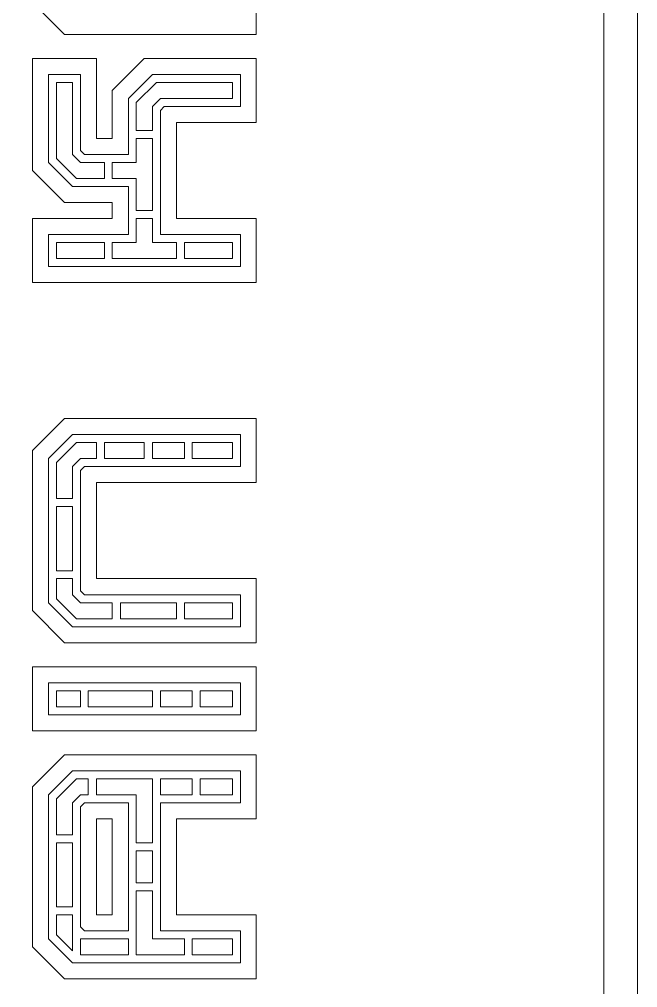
# Model space of a CAD drawing. Header units: millimetres. Extents: x -561 to 595, y -2347 to -7.
# Drawn here: x -367.3 to -174, y -1324.4 to -1022 of the extents above; entities that cross this region are included whole.
import ezdxf

# ---------------------------------------------------------------- set-up
doc = ezdxf.new("R2010")
doc.units = ezdxf.units.MM
doc.header["$MEASUREMENT"] = 0
doc.layers.add('Calque 1', color=7, linetype='Continuous', lineweight=0)

msp = doc.modelspace()

# ---------------------------------------------------------------- linework, layer by layer
at = {"layer": 'Calque 1'}
for points, knots in [([(-327.86, -2142.5), (-327.86, -2142.5), (-328.58, -2142.5), (-328.58, -2142.5), (-349.26, -2142.5), (-369.37, -2138.41), (-388.33, -2130.35), (-406.63, -2122.58), (-423.08, -2111.47), (-437.23, -2097.32), (-451.37, -2083.17), (-462.49, -2066.72), (-470.26, -2048.43), (-478.32, -2029.46), (-482.4, -2009.36), (-482.4, -1988.68), (-482.4, -1988.68), (-482.4, -331.39), (-482.4, -331.39), (-482.4, -310.71), (-478.32, -290.61), (-470.26, -271.64), (-462.49, -253.34), (-451.37, -236.89), (-437.23, -222.75), (-423.08, -208.6), (-406.63, -197.49), (-388.33, -189.72), (-369.37, -181.66), (-349.26, -177.57), (-328.58, -177.57), (-328.58, -177.57), (-327.86, -177.57), (-327.86, -177.57), (-307.18, -177.57), (-287.08, -181.66), (-268.11, -189.72), (-249.81, -197.49), (-233.36, -208.6), (-219.22, -222.75), (-205.07, -236.89), (-193.96, -253.34), (-186.18, -271.64), (-178.13, -290.61), (-174.04, -310.71), (-174.04, -331.39), (-174.04, -331.39), (-174.04, -1988.68), (-174.04, -1988.68), (-174.04, -2009.36), (-178.13, -2029.46), (-186.18, -2048.43), (-193.96, -2066.72), (-205.07, -2083.17), (-219.22, -2097.32), (-233.36, -2111.47), (-249.81, -2122.58), (-268.11, -2130.35), (-287.08, -2138.41), (-307.18, -2142.5), (-327.86, -2142.5)], [0, 0, 0, 0, 1, 1, 1, 2, 2, 2, 3, 3, 3, 4, 4, 4, 5, 5, 5, 6, 6, 6, 7, 7, 7, 8, 8, 8, 9, 9, 9, 10, 10, 10, 11, 11, 11, 12, 12, 12, 13, 13, 13, 14, 14, 14, 15, 15, 15, 16, 16, 16, 17, 17, 17, 18, 18, 18, 19, 19, 19, 20, 20, 20, 20]), ([(-328.87, -188.29), (-348.16, -188.29), (-366.9, -191.94), (-384.58, -199.12), (-401.65, -206.07), (-417.01, -216), (-430.23, -228.64), (-443.44, -241.29), (-453.82, -255.99), (-461.08, -272.33), (-468.59, -289.24), (-472.39, -307.18), (-472.39, -325.63), (-472.39, -325.63), (-472.39, -1993.17), (-472.39, -1993.17), (-472.39, -2011.62), (-468.59, -2029.56), (-461.08, -2046.47), (-453.82, -2062.81), (-443.44, -2077.51), (-430.23, -2090.16), (-417.01, -2102.8), (-401.65, -2112.73), (-384.58, -2119.68), (-366.9, -2126.86), (-348.16, -2130.51), (-328.87, -2130.51), (-328.87, -2130.51), (-328.11, -2130.51), (-328.11, -2130.51), (-308.83, -2130.51), (-290.09, -2126.86), (-272.41, -2119.68), (-255.33, -2112.73), (-239.97, -2102.8), (-226.76, -2090.16), (-213.54, -2077.51), (-203.16, -2062.81), (-195.91, -2046.47), (-188.4, -2029.56), (-184.59, -2011.62), (-184.59, -1993.17), (-184.59, -1993.17), (-184.59, -325.63), (-184.59, -325.63), (-184.59, -307.18), (-188.4, -289.24), (-195.91, -272.33), (-203.16, -255.99), (-213.54, -241.29), (-226.76, -228.64), (-239.97, -216), (-255.33, -206.07), (-272.41, -199.12), (-290.09, -191.94), (-308.83, -188.29), (-328.11, -188.29), (-328.11, -188.29), (-328.87, -188.29), (-328.87, -188.29)], [0, 0, 0, 0, 1, 1, 1, 2, 2, 2, 3, 3, 3, 4, 4, 4, 5, 5, 5, 6, 6, 6, 7, 7, 7, 8, 8, 8, 9, 9, 9, 10, 10, 10, 11, 11, 11, 12, 12, 12, 13, 13, 13, 14, 14, 14, 15, 15, 15, 16, 16, 16, 17, 17, 17, 18, 18, 18, 19, 19, 19, 20, 20, 20, 20]), ([(-293.22, -1026.72), (-293.22, -1026.72), (-353.21, -1026.72), (-353.21, -1026.72), (-353.21, -1026.72), (-363.22, -1016.72), (-363.22, -1016.72), (-363.22, -1016.72), (-363.22, -966.73), (-363.22, -966.73), (-363.22, -966.73), (-353.21, -956.72), (-353.21, -956.72), (-353.21, -956.72), (-293.22, -956.72), (-293.22, -956.72), (-293.22, -956.72), (-293.22, -976.73), (-293.22, -976.73), (-293.22, -976.73), (-318.21, -976.73), (-318.21, -976.73), (-318.21, -976.73), (-318.21, -1006.72), (-318.21, -1006.72), (-318.21, -1006.72), (-293.22, -1006.72), (-293.22, -1006.72), (-293.22, -1006.72), (-293.22, -1026.72), (-293.22, -1026.72)], [0, 0, 0, 0, 1, 1, 1, 2, 2, 2, 3, 3, 3, 4, 4, 4, 5, 5, 5, 6, 6, 6, 7, 7, 7, 8, 8, 8, 9, 9, 9, 10, 10, 10, 10]), ([(-293.22, -1104.2), (-293.22, -1104.2), (-363.22, -1104.2), (-363.22, -1104.2), (-363.22, -1104.2), (-363.22, -1084.21), (-363.22, -1084.21), (-363.22, -1084.21), (-338.22, -1084.21), (-338.22, -1084.21), (-338.22, -1084.21), (-338.22, -1079.22), (-338.22, -1079.22), (-338.22, -1079.22), (-353.21, -1079.22), (-353.21, -1079.22), (-353.21, -1079.22), (-363.22, -1069.2), (-363.22, -1069.2), (-363.22, -1069.2), (-363.22, -1034.2), (-363.22, -1034.2), (-363.22, -1034.2), (-343.21, -1034.2), (-343.21, -1034.2), (-343.21, -1034.2), (-343.21, -1059.21), (-343.21, -1059.21), (-343.21, -1059.21), (-338.22, -1059.21), (-338.22, -1059.21), (-338.22, -1059.21), (-338.22, -1044.22), (-338.22, -1044.22), (-338.22, -1044.22), (-328.22, -1034.2), (-328.22, -1034.2), (-328.22, -1034.2), (-293.22, -1034.2), (-293.22, -1034.2), (-293.22, -1034.2), (-293.22, -1054.22), (-293.22, -1054.22), (-293.22, -1054.22), (-318.21, -1054.22), (-318.21, -1054.22), (-318.21, -1054.22), (-318.21, -1084.21), (-318.21, -1084.21), (-318.21, -1084.21), (-293.22, -1084.21), (-293.22, -1084.21), (-293.22, -1084.21), (-293.22, -1104.2), (-293.22, -1104.2)], [0, 0, 0, 0, 1, 1, 1, 2, 2, 2, 3, 3, 3, 4, 4, 4, 5, 5, 5, 6, 6, 6, 7, 7, 7, 8, 8, 8, 9, 9, 9, 10, 10, 10, 11, 11, 11, 12, 12, 12, 13, 13, 13, 14, 14, 14, 15, 15, 15, 16, 16, 16, 17, 17, 17, 18, 18, 18, 18]), ([(-298.21, -1039.21), (-298.21, -1039.21), (-325.71, -1039.21), (-325.71, -1039.21), (-325.71, -1039.21), (-333.21, -1046.71), (-333.21, -1046.71), (-333.21, -1046.71), (-333.21, -1064.21), (-333.21, -1064.21), (-333.21, -1064.21), (-346.97, -1064.21), (-346.97, -1064.21), (-346.97, -1064.21), (-348.22, -1062.97), (-348.22, -1062.97), (-348.22, -1062.97), (-348.22, -1039.21), (-348.22, -1039.21), (-348.22, -1039.21), (-358.21, -1039.21), (-358.21, -1039.21), (-358.21, -1039.21), (-358.21, -1066.71), (-358.21, -1066.71), (-358.21, -1066.71), (-350.71, -1074.21), (-350.71, -1074.21), (-350.71, -1074.21), (-333.21, -1074.21), (-333.21, -1074.21), (-333.21, -1074.21), (-333.21, -1089.22), (-333.21, -1089.22), (-333.21, -1089.22), (-358.21, -1089.22), (-358.21, -1089.22), (-358.21, -1089.22), (-358.21, -1099.21), (-358.21, -1099.21), (-358.21, -1099.21), (-298.21, -1099.21), (-298.21, -1099.21), (-298.21, -1099.21), (-298.21, -1089.22), (-298.21, -1089.22), (-298.21, -1089.22), (-323.21, -1089.22), (-323.21, -1089.22), (-323.21, -1089.22), (-323.21, -1050.46), (-323.21, -1050.46), (-323.21, -1050.46), (-321.97, -1049.21), (-321.97, -1049.21), (-321.97, -1049.21), (-298.21, -1049.21), (-298.21, -1049.21), (-298.21, -1049.21), (-298.21, -1039.21), (-298.21, -1039.21)], [0, 0, 0, 0, 1, 1, 1, 2, 2, 2, 3, 3, 3, 4, 4, 4, 5, 5, 5, 6, 6, 6, 7, 7, 7, 8, 8, 8, 9, 9, 9, 10, 10, 10, 11, 11, 11, 12, 12, 12, 13, 13, 13, 14, 14, 14, 15, 15, 15, 16, 16, 16, 17, 17, 17, 18, 18, 18, 19, 19, 19, 20, 20, 20, 20]), ([(-340.71, -1071.72), (-340.71, -1071.72), (-349.46, -1071.72), (-349.46, -1071.72), (-349.46, -1071.72), (-355.72, -1065.46), (-355.72, -1065.46), (-355.72, -1065.46), (-355.72, -1041.71), (-355.72, -1041.71), (-355.72, -1041.71), (-350.71, -1041.71), (-350.71, -1041.71), (-350.71, -1041.71), (-350.71, -1064.21), (-350.71, -1064.21), (-350.71, -1064.21), (-348.22, -1066.71), (-348.22, -1066.71), (-348.22, -1066.71), (-340.71, -1066.71), (-340.71, -1066.71), (-340.71, -1066.71), (-340.71, -1071.72), (-340.71, -1071.72)], [0, 0, 0, 0, 1, 1, 1, 2, 2, 2, 3, 3, 3, 4, 4, 4, 5, 5, 5, 6, 6, 6, 7, 7, 7, 8, 8, 8, 8]), ([(-300.71, -1046.71), (-300.71, -1046.71), (-323.21, -1046.71), (-323.21, -1046.71), (-323.21, -1046.71), (-325.71, -1049.21), (-325.71, -1049.21), (-325.71, -1049.21), (-325.71, -1056.71), (-325.71, -1056.71), (-325.71, -1056.71), (-330.72, -1056.71), (-330.72, -1056.71), (-330.72, -1056.71), (-330.72, -1047.96), (-330.72, -1047.96), (-330.72, -1047.96), (-324.46, -1041.71), (-324.46, -1041.71), (-324.46, -1041.71), (-300.71, -1041.71), (-300.71, -1041.71), (-300.71, -1041.71), (-300.71, -1046.71), (-300.71, -1046.71)], [0, 0, 0, 0, 1, 1, 1, 2, 2, 2, 3, 3, 3, 4, 4, 4, 5, 5, 5, 6, 6, 6, 7, 7, 7, 8, 8, 8, 8]), ([(-325.71, -1081.71), (-325.71, -1081.71), (-330.72, -1081.71), (-330.72, -1081.71), (-330.72, -1081.71), (-330.72, -1071.72), (-330.72, -1071.72), (-330.72, -1071.72), (-338.22, -1071.72), (-338.22, -1071.72), (-338.22, -1071.72), (-338.22, -1066.71), (-338.22, -1066.71), (-338.22, -1066.71), (-330.72, -1066.71), (-330.72, -1066.71), (-330.72, -1066.71), (-330.72, -1059.21), (-330.72, -1059.21), (-330.72, -1059.21), (-325.71, -1059.21), (-325.71, -1059.21), (-325.71, -1059.21), (-325.71, -1081.71), (-325.71, -1081.71)], [0, 0, 0, 0, 1, 1, 1, 2, 2, 2, 3, 3, 3, 4, 4, 4, 5, 5, 5, 6, 6, 6, 7, 7, 7, 8, 8, 8, 8]), ([(-318.21, -1096.72), (-318.21, -1096.72), (-338.22, -1096.72), (-338.22, -1096.72), (-338.22, -1096.72), (-338.22, -1091.71), (-338.22, -1091.71), (-338.22, -1091.71), (-330.72, -1091.71), (-330.72, -1091.71), (-330.72, -1091.71), (-330.72, -1084.21), (-330.72, -1084.21), (-330.72, -1084.21), (-325.71, -1084.21), (-325.71, -1084.21), (-325.71, -1084.21), (-325.71, -1091.71), (-325.71, -1091.71), (-325.71, -1091.71), (-318.21, -1091.71), (-318.21, -1091.71), (-318.21, -1091.71), (-318.21, -1096.72), (-318.21, -1096.72)], [0, 0, 0, 0, 1, 1, 1, 2, 2, 2, 3, 3, 3, 4, 4, 4, 5, 5, 5, 6, 6, 6, 7, 7, 7, 8, 8, 8, 8]), ([(-340.71, -1096.72), (-340.71, -1096.72), (-355.72, -1096.72), (-355.72, -1096.72), (-355.72, -1096.72), (-355.72, -1091.71), (-355.72, -1091.71), (-355.72, -1091.71), (-340.71, -1091.71), (-340.71, -1091.71), (-340.71, -1091.71), (-340.71, -1096.72), (-340.71, -1096.72)], [0, 0, 0, 0, 1, 1, 1, 2, 2, 2, 3, 3, 3, 4, 4, 4, 4]), ([(-300.71, -1096.72), (-300.71, -1096.72), (-315.71, -1096.72), (-315.71, -1096.72), (-315.71, -1096.72), (-315.71, -1091.71), (-315.71, -1091.71), (-315.71, -1091.71), (-300.71, -1091.71), (-300.71, -1091.71), (-300.71, -1091.71), (-300.71, -1096.72), (-300.71, -1096.72)], [0, 0, 0, 0, 1, 1, 1, 2, 2, 2, 3, 3, 3, 4, 4, 4, 4]), ([(-293.22, -1216.69), (-293.22, -1216.69), (-353.21, -1216.69), (-353.21, -1216.69), (-353.21, -1216.69), (-363.22, -1206.69), (-363.22, -1206.69), (-363.22, -1206.69), (-363.22, -1156.7), (-363.22, -1156.7), (-363.22, -1156.7), (-353.21, -1146.69), (-353.21, -1146.69), (-353.21, -1146.69), (-293.22, -1146.69), (-293.22, -1146.69), (-293.22, -1146.69), (-293.22, -1166.7), (-293.22, -1166.7), (-293.22, -1166.7), (-343.21, -1166.7), (-343.21, -1166.7), (-343.21, -1166.7), (-343.21, -1196.69), (-343.21, -1196.69), (-343.21, -1196.69), (-293.22, -1196.69), (-293.22, -1196.69), (-293.22, -1196.69), (-293.22, -1216.69), (-293.22, -1216.69)], [0, 0, 0, 0, 1, 1, 1, 2, 2, 2, 3, 3, 3, 4, 4, 4, 5, 5, 5, 6, 6, 6, 7, 7, 7, 8, 8, 8, 9, 9, 9, 10, 10, 10, 10]), ([(-298.21, -1151.7), (-298.21, -1151.7), (-350.71, -1151.7), (-350.71, -1151.7), (-350.71, -1151.7), (-358.21, -1159.2), (-358.21, -1159.2), (-358.21, -1159.2), (-358.21, -1204.2), (-358.21, -1204.2), (-358.21, -1204.2), (-350.71, -1211.7), (-350.71, -1211.7), (-350.71, -1211.7), (-298.21, -1211.7), (-298.21, -1211.7), (-298.21, -1211.7), (-298.21, -1201.7), (-298.21, -1201.7), (-298.21, -1201.7), (-346.97, -1201.7), (-346.97, -1201.7), (-346.97, -1201.7), (-348.22, -1200.45), (-348.22, -1200.45), (-348.22, -1200.45), (-348.22, -1162.94), (-348.22, -1162.94), (-348.22, -1162.94), (-346.97, -1161.69), (-346.97, -1161.69), (-346.97, -1161.69), (-298.21, -1161.69), (-298.21, -1161.69), (-298.21, -1161.69), (-298.21, -1151.7), (-298.21, -1151.7)], [0, 0, 0, 0, 1, 1, 1, 2, 2, 2, 3, 3, 3, 4, 4, 4, 5, 5, 5, 6, 6, 6, 7, 7, 7, 8, 8, 8, 9, 9, 9, 10, 10, 10, 11, 11, 11, 12, 12, 12, 12]), ([(-343.21, -1159.2), (-343.21, -1159.2), (-348.22, -1159.2), (-348.22, -1159.2), (-348.22, -1159.2), (-350.71, -1161.69), (-350.71, -1161.69), (-350.71, -1161.69), (-350.71, -1171.69), (-350.71, -1171.69), (-350.71, -1171.69), (-355.72, -1171.69), (-355.72, -1171.69), (-355.72, -1171.69), (-355.72, -1160.45), (-355.72, -1160.45), (-355.72, -1160.45), (-349.46, -1154.19), (-349.46, -1154.19), (-349.46, -1154.19), (-343.21, -1154.19), (-343.21, -1154.19), (-343.21, -1154.19), (-343.21, -1159.2), (-343.21, -1159.2)], [0, 0, 0, 0, 1, 1, 1, 2, 2, 2, 3, 3, 3, 4, 4, 4, 5, 5, 5, 6, 6, 6, 7, 7, 7, 8, 8, 8, 8]), ([(-328.22, -1159.2), (-328.22, -1159.2), (-340.71, -1159.2), (-340.71, -1159.2), (-340.71, -1159.2), (-340.71, -1154.19), (-340.71, -1154.19), (-340.71, -1154.19), (-328.22, -1154.19), (-328.22, -1154.19), (-328.22, -1154.19), (-328.22, -1159.2), (-328.22, -1159.2)], [0, 0, 0, 0, 1, 1, 1, 2, 2, 2, 3, 3, 3, 4, 4, 4, 4]), ([(-315.71, -1159.2), (-315.71, -1159.2), (-325.71, -1159.2), (-325.71, -1159.2), (-325.71, -1159.2), (-325.71, -1154.19), (-325.71, -1154.19), (-325.71, -1154.19), (-315.71, -1154.19), (-315.71, -1154.19), (-315.71, -1154.19), (-315.71, -1159.2), (-315.71, -1159.2)], [0, 0, 0, 0, 1, 1, 1, 2, 2, 2, 3, 3, 3, 4, 4, 4, 4]), ([(-300.71, -1159.2), (-300.71, -1159.2), (-313.22, -1159.2), (-313.22, -1159.2), (-313.22, -1159.2), (-313.22, -1154.19), (-313.22, -1154.19), (-313.22, -1154.19), (-300.71, -1154.19), (-300.71, -1154.19), (-300.71, -1154.19), (-300.71, -1159.2), (-300.71, -1159.2)], [0, 0, 0, 0, 1, 1, 1, 2, 2, 2, 3, 3, 3, 4, 4, 4, 4]), ([(-350.71, -1194.2), (-350.71, -1194.2), (-355.72, -1194.2), (-355.72, -1194.2), (-355.72, -1194.2), (-355.72, -1174.2), (-355.72, -1174.2), (-355.72, -1174.2), (-350.71, -1174.2), (-350.71, -1174.2), (-350.71, -1174.2), (-350.71, -1194.2), (-350.71, -1194.2)], [0, 0, 0, 0, 1, 1, 1, 2, 2, 2, 3, 3, 3, 4, 4, 4, 4]), ([(-338.22, -1209.2), (-338.22, -1209.2), (-349.46, -1209.2), (-349.46, -1209.2), (-349.46, -1209.2), (-355.72, -1202.95), (-355.72, -1202.95), (-355.72, -1202.95), (-355.72, -1196.69), (-355.72, -1196.69), (-355.72, -1196.69), (-350.71, -1196.69), (-350.71, -1196.69), (-350.71, -1196.69), (-350.71, -1201.7), (-350.71, -1201.7), (-350.71, -1201.7), (-348.22, -1204.2), (-348.22, -1204.2), (-348.22, -1204.2), (-338.22, -1204.2), (-338.22, -1204.2), (-338.22, -1204.2), (-338.22, -1209.2), (-338.22, -1209.2)], [0, 0, 0, 0, 1, 1, 1, 2, 2, 2, 3, 3, 3, 4, 4, 4, 5, 5, 5, 6, 6, 6, 7, 7, 7, 8, 8, 8, 8]), ([(-318.21, -1209.2), (-318.21, -1209.2), (-335.71, -1209.2), (-335.71, -1209.2), (-335.71, -1209.2), (-335.71, -1204.2), (-335.71, -1204.2), (-335.71, -1204.2), (-318.21, -1204.2), (-318.21, -1204.2), (-318.21, -1204.2), (-318.21, -1209.2), (-318.21, -1209.2)], [0, 0, 0, 0, 1, 1, 1, 2, 2, 2, 3, 3, 3, 4, 4, 4, 4]), ([(-300.71, -1209.2), (-300.71, -1209.2), (-315.71, -1209.2), (-315.71, -1209.2), (-315.71, -1209.2), (-315.71, -1204.2), (-315.71, -1204.2), (-315.71, -1204.2), (-300.71, -1204.2), (-300.71, -1204.2), (-300.71, -1204.2), (-300.71, -1209.2), (-300.71, -1209.2)], [0, 0, 0, 0, 1, 1, 1, 2, 2, 2, 3, 3, 3, 4, 4, 4, 4]), ([(-293.22, -1244.19), (-293.22, -1244.19), (-363.22, -1244.19), (-363.22, -1244.19), (-363.22, -1244.19), (-363.22, -1224.19), (-363.22, -1224.19), (-363.22, -1224.19), (-293.22, -1224.19), (-293.22, -1224.19), (-293.22, -1224.19), (-293.22, -1244.19), (-293.22, -1244.19)], [0, 0, 0, 0, 1, 1, 1, 2, 2, 2, 3, 3, 3, 4, 4, 4, 4]), ([(-298.21, -1229.2), (-298.21, -1229.2), (-358.21, -1229.2), (-358.21, -1229.2), (-358.21, -1229.2), (-358.21, -1239.2), (-358.21, -1239.2), (-358.21, -1239.2), (-298.21, -1239.2), (-298.21, -1239.2), (-298.21, -1239.2), (-298.21, -1229.2), (-298.21, -1229.2)], [0, 0, 0, 0, 1, 1, 1, 2, 2, 2, 3, 3, 3, 4, 4, 4, 4]), ([(-348.22, -1236.7), (-348.22, -1236.7), (-355.72, -1236.7), (-355.72, -1236.7), (-355.72, -1236.7), (-355.72, -1231.69), (-355.72, -1231.69), (-355.72, -1231.69), (-348.22, -1231.69), (-348.22, -1231.69), (-348.22, -1231.69), (-348.22, -1236.7), (-348.22, -1236.7)], [0, 0, 0, 0, 1, 1, 1, 2, 2, 2, 3, 3, 3, 4, 4, 4, 4]), ([(-325.71, -1236.7), (-325.71, -1236.7), (-345.72, -1236.7), (-345.72, -1236.7), (-345.72, -1236.7), (-345.72, -1231.69), (-345.72, -1231.69), (-345.72, -1231.69), (-325.71, -1231.69), (-325.71, -1231.69), (-325.71, -1231.69), (-325.71, -1236.7), (-325.71, -1236.7)], [0, 0, 0, 0, 1, 1, 1, 2, 2, 2, 3, 3, 3, 4, 4, 4, 4]), ([(-313.22, -1236.7), (-313.22, -1236.7), (-323.21, -1236.7), (-323.21, -1236.7), (-323.21, -1236.7), (-323.21, -1231.69), (-323.21, -1231.69), (-323.21, -1231.69), (-313.22, -1231.69), (-313.22, -1231.69), (-313.22, -1231.69), (-313.22, -1236.7), (-313.22, -1236.7)], [0, 0, 0, 0, 1, 1, 1, 2, 2, 2, 3, 3, 3, 4, 4, 4, 4]), ([(-300.71, -1236.7), (-300.71, -1236.7), (-310.72, -1236.7), (-310.72, -1236.7), (-310.72, -1236.7), (-310.72, -1231.69), (-310.72, -1231.69), (-310.72, -1231.69), (-300.71, -1231.69), (-300.71, -1231.69), (-300.71, -1231.69), (-300.71, -1236.7), (-300.71, -1236.7)], [0, 0, 0, 0, 1, 1, 1, 2, 2, 2, 3, 3, 3, 4, 4, 4, 4]), ([(-293.22, -1321.67), (-293.22, -1321.67), (-353.21, -1321.67), (-353.21, -1321.67), (-353.21, -1321.67), (-363.22, -1311.67), (-363.22, -1311.67), (-363.22, -1311.67), (-363.22, -1261.69), (-363.22, -1261.69), (-363.22, -1261.69), (-353.21, -1251.67), (-353.21, -1251.67), (-353.21, -1251.67), (-293.22, -1251.67), (-293.22, -1251.67), (-293.22, -1251.67), (-293.22, -1271.68), (-293.22, -1271.68), (-293.22, -1271.68), (-318.21, -1271.68), (-318.21, -1271.68), (-318.21, -1271.68), (-318.21, -1301.68), (-318.21, -1301.68), (-318.21, -1301.68), (-293.22, -1301.68), (-293.22, -1301.68), (-293.22, -1301.68), (-293.22, -1321.67), (-293.22, -1321.67)], [0, 0, 0, 0, 1, 1, 1, 2, 2, 2, 3, 3, 3, 4, 4, 4, 5, 5, 5, 6, 6, 6, 7, 7, 7, 8, 8, 8, 9, 9, 9, 10, 10, 10, 10]), ([(-298.21, -1256.68), (-298.21, -1256.68), (-350.71, -1256.68), (-350.71, -1256.68), (-350.71, -1256.68), (-358.21, -1264.18), (-358.21, -1264.18), (-358.21, -1264.18), (-358.21, -1309.18), (-358.21, -1309.18), (-358.21, -1309.18), (-350.71, -1316.68), (-350.71, -1316.68), (-350.71, -1316.68), (-298.21, -1316.68), (-298.21, -1316.68), (-298.21, -1316.68), (-298.21, -1306.68), (-298.21, -1306.68), (-298.21, -1306.68), (-323.21, -1306.68), (-323.21, -1306.68), (-323.21, -1306.68), (-323.21, -1266.68), (-323.21, -1266.68), (-323.21, -1266.68), (-298.21, -1266.68), (-298.21, -1266.68), (-298.21, -1266.68), (-298.21, -1256.68), (-298.21, -1256.68)], [0, 0, 0, 0, 1, 1, 1, 2, 2, 2, 3, 3, 3, 4, 4, 4, 5, 5, 5, 6, 6, 6, 7, 7, 7, 8, 8, 8, 9, 9, 9, 10, 10, 10, 10]), ([(-345.72, -1264.18), (-345.72, -1264.18), (-348.22, -1264.18), (-348.22, -1264.18), (-348.22, -1264.18), (-350.71, -1266.68), (-350.71, -1266.68), (-350.71, -1266.68), (-350.71, -1276.67), (-350.71, -1276.67), (-350.71, -1276.67), (-355.72, -1276.67), (-355.72, -1276.67), (-355.72, -1276.67), (-355.72, -1265.43), (-355.72, -1265.43), (-355.72, -1265.43), (-349.46, -1259.17), (-349.46, -1259.17), (-349.46, -1259.17), (-345.72, -1259.17), (-345.72, -1259.17), (-345.72, -1259.17), (-345.72, -1264.18), (-345.72, -1264.18)], [0, 0, 0, 0, 1, 1, 1, 2, 2, 2, 3, 3, 3, 4, 4, 4, 5, 5, 5, 6, 6, 6, 7, 7, 7, 8, 8, 8, 8]), ([(-325.71, -1279.19), (-325.71, -1279.19), (-330.72, -1279.19), (-330.72, -1279.19), (-330.72, -1279.19), (-330.72, -1264.18), (-330.72, -1264.18), (-330.72, -1264.18), (-343.21, -1264.18), (-343.21, -1264.18), (-343.21, -1264.18), (-343.21, -1259.17), (-343.21, -1259.17), (-343.21, -1259.17), (-325.71, -1259.17), (-325.71, -1259.17), (-325.71, -1259.17), (-325.71, -1279.19), (-325.71, -1279.19)], [0, 0, 0, 0, 1, 1, 1, 2, 2, 2, 3, 3, 3, 4, 4, 4, 5, 5, 5, 6, 6, 6, 6]), ([(-313.22, -1264.18), (-313.22, -1264.18), (-323.21, -1264.18), (-323.21, -1264.18), (-323.21, -1264.18), (-323.21, -1259.17), (-323.21, -1259.17), (-323.21, -1259.17), (-313.22, -1259.17), (-313.22, -1259.17), (-313.22, -1259.17), (-313.22, -1264.18), (-313.22, -1264.18)], [0, 0, 0, 0, 1, 1, 1, 2, 2, 2, 3, 3, 3, 4, 4, 4, 4]), ([(-300.71, -1264.18), (-300.71, -1264.18), (-310.72, -1264.18), (-310.72, -1264.18), (-310.72, -1264.18), (-310.72, -1259.17), (-310.72, -1259.17), (-310.72, -1259.17), (-300.71, -1259.17), (-300.71, -1259.17), (-300.71, -1259.17), (-300.71, -1264.18), (-300.71, -1264.18)], [0, 0, 0, 0, 1, 1, 1, 2, 2, 2, 3, 3, 3, 4, 4, 4, 4]), ([(-333.21, -1306.68), (-333.21, -1306.68), (-346.97, -1306.68), (-346.97, -1306.68), (-346.97, -1306.68), (-348.22, -1305.44), (-348.22, -1305.44), (-348.22, -1305.44), (-348.22, -1267.92), (-348.22, -1267.92), (-348.22, -1267.92), (-346.97, -1266.68), (-346.97, -1266.68), (-346.97, -1266.68), (-333.21, -1266.68), (-333.21, -1266.68), (-333.21, -1266.68), (-333.21, -1306.68), (-333.21, -1306.68)], [0, 0, 0, 0, 1, 1, 1, 2, 2, 2, 3, 3, 3, 4, 4, 4, 5, 5, 5, 6, 6, 6, 6]), ([(-338.22, -1271.68), (-338.22, -1271.68), (-343.21, -1271.68), (-343.21, -1271.68), (-343.21, -1271.68), (-343.21, -1301.68), (-343.21, -1301.68), (-343.21, -1301.68), (-338.22, -1301.68), (-338.22, -1301.68), (-338.22, -1301.68), (-338.22, -1271.68), (-338.22, -1271.68)], [0, 0, 0, 0, 1, 1, 1, 2, 2, 2, 3, 3, 3, 4, 4, 4, 4]), ([(-350.71, -1299.18), (-350.71, -1299.18), (-355.72, -1299.18), (-355.72, -1299.18), (-355.72, -1299.18), (-355.72, -1279.19), (-355.72, -1279.19), (-355.72, -1279.19), (-350.71, -1279.19), (-350.71, -1279.19), (-350.71, -1279.19), (-350.71, -1299.18), (-350.71, -1299.18)], [0, 0, 0, 0, 1, 1, 1, 2, 2, 2, 3, 3, 3, 4, 4, 4, 4]), ([(-325.71, -1291.68), (-325.71, -1291.68), (-330.72, -1291.68), (-330.72, -1291.68), (-330.72, -1291.68), (-330.72, -1281.68), (-330.72, -1281.68), (-330.72, -1281.68), (-325.71, -1281.68), (-325.71, -1281.68), (-325.71, -1281.68), (-325.71, -1291.68), (-325.71, -1291.68)], [0, 0, 0, 0, 1, 1, 1, 2, 2, 2, 3, 3, 3, 4, 4, 4, 4]), ([(-315.71, -1314.19), (-315.71, -1314.19), (-330.72, -1314.19), (-330.72, -1314.19), (-330.72, -1314.19), (-330.72, -1294.17), (-330.72, -1294.17), (-330.72, -1294.17), (-325.71, -1294.17), (-325.71, -1294.17), (-325.71, -1294.17), (-325.71, -1309.18), (-325.71, -1309.18), (-325.71, -1309.18), (-315.71, -1309.18), (-315.71, -1309.18), (-315.71, -1309.18), (-315.71, -1314.19), (-315.71, -1314.19)], [0, 0, 0, 0, 1, 1, 1, 2, 2, 2, 3, 3, 3, 4, 4, 4, 5, 5, 5, 6, 6, 6, 6]), ([(-350.71, -1312.92), (-350.71, -1312.92), (-355.72, -1307.93), (-355.72, -1307.93), (-355.72, -1307.93), (-355.72, -1301.68), (-355.72, -1301.68), (-355.72, -1301.68), (-350.71, -1301.68), (-350.71, -1301.68), (-350.71, -1301.68), (-350.71, -1312.92), (-350.71, -1312.92)], [0, 0, 0, 0, 1, 1, 1, 2, 2, 2, 3, 3, 3, 4, 4, 4, 4]), ([(-333.21, -1314.19), (-333.21, -1314.19), (-348.22, -1314.19), (-348.22, -1314.19), (-348.22, -1314.19), (-348.22, -1309.18), (-348.22, -1309.18), (-348.22, -1309.18), (-333.21, -1309.18), (-333.21, -1309.18), (-333.21, -1309.18), (-333.21, -1314.19), (-333.21, -1314.19)], [0, 0, 0, 0, 1, 1, 1, 2, 2, 2, 3, 3, 3, 4, 4, 4, 4]), ([(-300.71, -1314.19), (-300.71, -1314.19), (-313.22, -1314.19), (-313.22, -1314.19), (-313.22, -1314.19), (-313.22, -1309.18), (-313.22, -1309.18), (-313.22, -1309.18), (-300.71, -1309.18), (-300.71, -1309.18), (-300.71, -1309.18), (-300.71, -1314.19), (-300.71, -1314.19)], [0, 0, 0, 0, 1, 1, 1, 2, 2, 2, 3, 3, 3, 4, 4, 4, 4])]:
    msp.add_open_spline(points, degree=3, knots=knots, dxfattribs=at)

doc.saveas('drawing.dxf')
